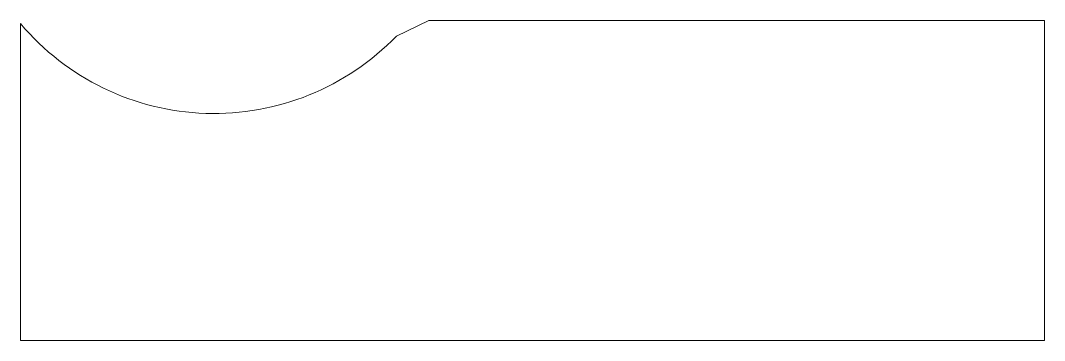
# Model space of a CAD drawing. Header units: millimetres. Extents: x -378 to 204, y 9 to 191.
import ezdxf

# ---------------------------------------------------------------- set-up
doc = ezdxf.new("R2010")
doc.units = ezdxf.units.MM

msp = doc.modelspace()

# ---------------------------------------------------------------- linework, layer by layer
at = {"color": 7, "linetype": 'Continuous', "lineweight": 15}
for p, q in [((-377.85, 189.07), (-377.85, 9)), ((-164.25, 181.98), (-145.77, 190.84)), ((204, 190.84), (-145.77, 190.84)), ((204, 9), (204, 190.84)), ((204, 9), (-377.85, 9))]:
    msp.add_line(p, q, dxfattribs=at)
msp.add_arc((-267.85, 282), 144, 220.19176, 316.00568, dxfattribs=at)

doc.saveas('drawing.dxf')
